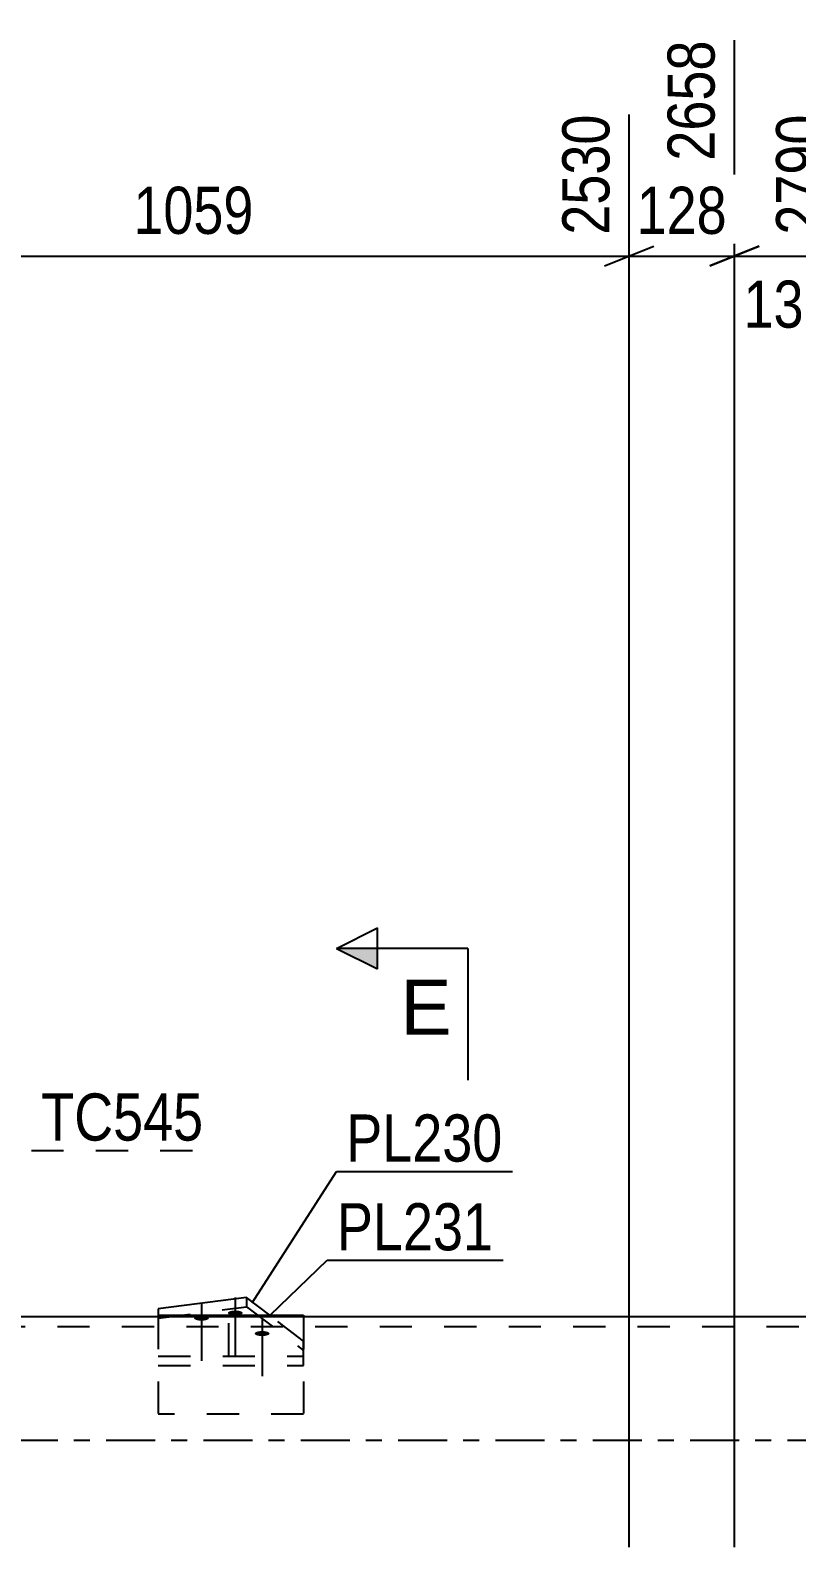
# Model space of a CAD drawing. Header units: millimetres. Extents: x -118 to 1071, y -539 to 302.
# Drawn here: x 89.6 to 136.2, y -6.7 to 85.7 of the extents above; entities that cross this region are included whole.
import ezdxf

# ---------------------------------------------------------------- set-up
doc = ezdxf.new("R2010")
doc.units = ezdxf.units.MM
doc.linetypes.add('DXK_LINE_DOT2', pattern=[3.9198, 1.9599, -1.9599])
doc.linetypes.add('DXK_LINE_DOT3', pattern=[5.9187, 2.979, -0.9799, 0.9799, -0.9799])
doc.styles.add('Arial', font='ARIAL.TTF', dxfattribs={"height": 0.2})
doc.styles.add('Arial Narrow', font='ARIALN.TTF', dxfattribs={"height": 0.2})

# ---------------------------------------------------------------- blocks, each defined once
blk = doc.blocks.new('Part-761550375-4890 - 4659')
at = {"color": 2, "linetype": 'Continuous'}
blk.add_line((251.942, 7.5), (78.814, 7.5), dxfattribs=at)
at = {"color": 7, "linetype": 'DXK_LINE_DOT2'}
blk.add_line((728.192, 6.9), (-0.517, 6.9), dxfattribs=at)
at = {"color": 7, "linetype": 'DXK_LINE_DOT3'}
blk.add_line((-0.517, 0), (728.192, 0), dxfattribs=at)
blk = doc.blocks.new('Part-761550375-5022 - 4659')
at = {"color": 2, "linetype": 'Continuous'}
for p, q in [((97.357, 7.598), (97.357, 7.5)), ((97.357, 7.598), (106.19, 7.598)), ((106.19, 7.598), (106.19, 7.5))]:
    blk.add_line(p, q, dxfattribs=at)
at = {"color": 7, "linetype": 'DXK_LINE_DOT2'}
for p, q in [((97.357, 7.5), (97.357, 1.598)), ((106.19, 7.5), (106.19, 1.598)), ((106.19, 1.598), (97.357, 1.598))]:
    blk.add_line(p, q, dxfattribs=at)
blk = doc.blocks.new('Bolt-761550375-5023 - 4659')
at = {"linetype": 'Continuous'}
for points in [[(99.985, 7.267), (99.891, 7.271), (99.802, 7.281), (99.72, 7.297), (99.651, 7.318), (99.595, 7.344), (99.557, 7.374), (99.537, 7.405), (99.537, 7.437), (99.557, 7.469), (99.595, 7.498), (99.651, 7.524), (99.72, 7.546), (99.802, 7.562), (99.891, 7.572), (99.985, 7.575), (100.078, 7.572), (100.168, 7.562), (100.249, 7.546), (100.319, 7.524), (100.375, 7.498), (100.413, 7.469), (100.432, 7.437), (100.432, 7.405), (100.413, 7.374), (100.375, 7.344), (100.319, 7.318), (100.249, 7.297), (100.168, 7.281), (100.078, 7.271)], [(102.038, 7.582), (101.945, 7.585), (101.855, 7.595), (101.774, 7.611), (101.704, 7.633), (101.649, 7.659), (101.61, 7.688), (101.591, 7.72), (101.591, 7.752), (101.61, 7.784), (101.649, 7.813), (101.704, 7.839), (101.774, 7.86), (101.855, 7.877), (101.945, 7.887), (102.038, 7.89), (102.132, 7.887), (102.221, 7.877), (102.303, 7.86), (102.373, 7.839), (102.428, 7.813), (102.466, 7.784), (102.486, 7.752), (102.486, 7.72), (102.466, 7.688), (102.428, 7.659), (102.373, 7.633), (102.303, 7.611), (102.221, 7.595), (102.132, 7.585)], [(103.673, 6.333), (103.58, 6.337), (103.49, 6.347), (103.409, 6.363), (103.339, 6.384), (103.284, 6.41), (103.245, 6.44), (103.226, 6.471), (103.226, 6.503), (103.245, 6.535), (103.284, 6.564), (103.339, 6.59), (103.409, 6.612), (103.49, 6.628), (103.58, 6.638), (103.673, 6.641), (103.767, 6.638), (103.856, 6.628), (103.938, 6.612), (104.008, 6.59), (104.063, 6.564), (104.101, 6.535), (104.121, 6.503), (104.121, 6.471), (104.101, 6.44), (104.063, 6.41), (104.008, 6.384), (103.938, 6.363), (103.856, 6.347), (103.767, 6.337)]]:
    blk.add_hatch(color=1, dxfattribs=at).paths.add_polyline_path(points)
at = {"color": 1, "linetype": 'Continuous'}
for p, q in [((99.985, 8.361), (99.985, 4.837)), ((102.038, 8.676), (102.038, 5.152)), ((103.673, 7.427), (103.673, 3.903))]:
    blk.add_line(p, q, dxfattribs=at)
at = {"color": 1, "linetype": 'DXK_LINE_DOT2'}
blk.add_line((101.62, 7.113), (101.62, 3.589), dxfattribs=at)
blk = doc.blocks.new('Part-761550375-5122 - 4659')
at = {"color": 2, "linetype": 'Continuous'}
for p, q in [((102.716, 8.683), (97.357, 7.982)), ((104.137, 7.598), (102.716, 8.683)), ((97.357, 7.982), (97.357, 7.598))]:
    blk.add_line(p, q, dxfattribs=at)
at = {"color": 7, "linetype": 'DXK_LINE_DOT2'}
for p, q in [((102.716, 8.683), (102.716, 8.119)), ((97.357, 7.418), (102.716, 8.119)), ((97.357, 7.598), (97.357, 4.55)), ((102.716, 8.119), (106.19, 5.466)), ((106.19, 6.03), (104.137, 7.598)), ((106.19, 4.55), (106.19, 6.03)), ((97.357, 5.114), (106.19, 5.114)), ((97.357, 4.55), (106.19, 4.55))]:
    blk.add_line(p, q, dxfattribs=at)
blk = doc.blocks.new('StraightDimension-761550375-28287 - 4659')
at = {"color": 7, "linetype": 'Continuous'}
for p, q in [((132.386, -6.5), (132.386, 85.064)), ((138.986, -6.5), (138.986, 80.564)), ((130.886, 71.352), (133.886, 72.552)), ((140.486, 72.552), (137.486, 71.352)), ((132.386, 71.952), (138.986, 71.952))]:
    blk.add_line(p, q, dxfattribs=at)
at = {"color": 0, "linetype": 'Continuous'}
blk.add_wipeout([(138.386, 81.164), (134.186, 81.164), (134.186, 72.652), (138.386, 72.652)], dxfattribs=at)
at = {"color": 0}
blk.add_wipeout([(139.028, 67.002), (139.028, 71.202), (132.344, 71.202), (132.344, 67.002)], dxfattribs=at)
at = {"color": 3, "linetype": 'Continuous', "style": 'Arial Narrow'}
blk.add_text('2790', height=2.8633, rotation=90.00021, dxfattribs=at).set_placement((137.786, 73.252))
at = {"color": 3, "style": 'Arial Narrow'}
blk.add_text('132', height=2.8633, dxfattribs=at).set_placement((132.944, 67.602))
blk = doc.blocks.new('StraightDimension-761550375-28288 - 4659')
at = {"color": 7, "linetype": 'Continuous'}
for p, q in [((132.386, -6.5), (132.386, 85.064)), ((125.988, -6.5), (125.988, 80.564)), ((124.488, 71.352), (127.488, 72.552)), ((133.886, 72.552), (130.886, 71.352)), ((125.988, 71.952), (132.386, 71.952))]:
    blk.add_line(p, q, dxfattribs=at)
at = {"color": 0}
blk.add_wipeout([(132.529, 72.702), (132.529, 76.902), (125.845, 76.902), (125.845, 72.702)], dxfattribs=at)
at = {"color": 3, "style": 'Arial Narrow'}
blk.add_text('128', height=2.8633, dxfattribs=at).set_placement((126.445, 73.302))
at = {"color": 0, "linetype": 'Continuous'}
blk.add_wipeout([(131.786, 85.664), (127.586, 85.664), (127.586, 77.152), (131.786, 77.152)], dxfattribs=at)
at = {"color": 3, "linetype": 'Continuous', "style": 'Arial Narrow'}
blk.add_text('2658', height=2.8633, rotation=90.00021, dxfattribs=at).set_placement((131.186, 77.752))
blk = doc.blocks.new('StraightDimension-761550375-28289 - 4659')
at = {"color": 7, "linetype": 'Continuous'}
for p, q in [((73.014, -6.5), (73.014, 80.564)), ((125.988, -6.5), (125.988, 80.564)), ((74.514, 72.552), (71.514, 71.352)), ((124.488, 71.352), (127.488, 72.552)), ((73.014, 71.952), (125.988, 71.952))]:
    blk.add_line(p, q, dxfattribs=at)
at = {"color": 0}
blk.add_wipeout([(103.757, 72.702), (103.757, 76.902), (95.245, 76.902), (95.245, 72.702)], dxfattribs=at)
at = {"color": 3, "style": 'Arial Narrow'}
blk.add_text('1059', height=2.8633, dxfattribs=at).set_placement((95.845, 73.302))
at = {"color": 0, "linetype": 'Continuous'}
blk.add_wipeout([(125.388, 81.164), (121.188, 81.164), (121.188, 72.652), (125.388, 72.652)], dxfattribs=at)
at = {"color": 3, "linetype": 'Continuous', "style": 'Arial Narrow'}
blk.add_text('2530', height=2.8633, rotation=90.00021, dxfattribs=at).set_placement((124.788, 73.252))
blk = doc.blocks.new('Mark-761550375-28985 - 4659')
at = {"color": 30, "linetype": 'Continuous'}
for p, q in [((103.063, 8.353), (108.192, 16.335)), ((108.192, 16.335), (118.896, 16.335))]:
    blk.add_line(p, q, dxfattribs=at)
at = {"color": 0}
blk.add_wipeout([(118.296, 16.935), (118.296, 19.935), (108.792, 19.935), (108.792, 16.935)], dxfattribs=at)
blk.add_wipeout([(118.296, 16.935), (118.296, 19.935), (108.792, 19.935), (108.792, 16.935)], dxfattribs=at)
at = {"color": 3, "style": 'Arial Narrow'}
blk.add_text('PL230', height=2.8633, dxfattribs=at).set_placement((108.792, 16.935))
blk = doc.blocks.new('Mark-761550375-4824 - 4659')
at = {"color": 30, "linetype": 'DXK_LINE_DOT2'}
for p, q in [((74.58, 14.372), (89.643, 17.612)), ((89.643, 17.612), (100.707, 17.612))]:
    blk.add_line(p, q, dxfattribs=at)
at = {"color": 0}
blk.add_wipeout([(100.107, 18.212), (100.107, 21.212), (90.243, 21.212), (90.243, 18.212)], dxfattribs=at)
blk.add_wipeout([(100.107, 18.212), (100.107, 21.212), (90.243, 21.212), (90.243, 18.212)], dxfattribs=at)
at = {"color": 3, "style": 'Arial Narrow'}
blk.add_text('TC545', height=2.8633, dxfattribs=at).set_placement((90.243, 18.212))
blk = doc.blocks.new('Mark-761550375-28982 - 4659')
at = {"color": 30, "linetype": 'Continuous'}
for p, q in [((104.171, 7.598), (107.623, 10.943)), ((107.623, 10.943), (118.327, 10.943))]:
    blk.add_line(p, q, dxfattribs=at)
at = {"color": 0}
blk.add_wipeout([(117.727, 11.543), (117.727, 14.543), (108.223, 14.543), (108.223, 11.543)], dxfattribs=at)
blk.add_wipeout([(117.727, 11.543), (117.727, 14.543), (108.223, 14.543), (108.223, 11.543)], dxfattribs=at)
at = {"color": 3, "style": 'Arial Narrow'}
blk.add_text('PL231', height=2.8633, dxfattribs=at).set_placement((108.223, 11.543))
blk = doc.blocks.new('SectionMark-761550375-31495 - 4659')
at = {"linetype": 'Continuous'}
for points in [[(110.69, 29.888), (110.69, 28.638), (108.19, 29.888)], [(110.69, -15.865), (110.69, -17.115), (108.19, -17.115)]]:
    blk.add_hatch(color=6, dxfattribs=at).paths.add_polyline_path(points)
at = {"color": 6, "linetype": 'Continuous'}
for p, q in [((108.19, 29.888), (110.69, 31.138)), ((110.69, 28.638), (110.69, 31.138)), ((116.19, 29.888), (108.19, 29.888)), ((108.19, 29.888), (110.69, 28.638)), ((116.19, 29.888), (116.19, 21.888)), ((116.19, -17.115), (116.19, -9.115)), ((108.19, -17.115), (110.69, -15.865)), ((110.69, -15.865), (110.69, -18.365)), ((116.19, -17.115), (108.19, -17.115)), ((110.69, -18.365), (108.19, -17.115))]:
    blk.add_line(p, q, dxfattribs=at)
at = {"color": 0, "linetype": 'Continuous'}
for points in [[(115.19, 24.638), (115.19, 28.138), (112.08, 28.138), (112.08, 24.638)], [(115.19, -15.365), (115.19, -11.865), (112.08, -11.865), (112.08, -15.365)]]:
    blk.add_wipeout(points, dxfattribs=at)
at = {"color": 3, "linetype": 'Continuous', "style": 'Arial'}
for p in [(112.08, 24.638), (112.08, -15.365)]:
    blk.add_text('E', height=3.343, dxfattribs=at).set_placement(p)

msp = doc.modelspace()

# ---------------------------------------------------------------- block references
for name in ['Part-761550375-4890 - 4659', 'Part-761550375-5122 - 4659', 'Bolt-761550375-5023 - 4659', 'Part-761550375-5022 - 4659']:
    msp.add_blockref(name, (0, 0))

# ---------------------------------------------------------------- next in the draw order: block references
msp.add_blockref('StraightDimension-761550375-28287 - 4659', (0, 0))

# ---------------------------------------------------------------- next in the draw order: block references
msp.add_blockref('StraightDimension-761550375-28288 - 4659', (0, 0))

# ---------------------------------------------------------------- next in the draw order: block references
msp.add_blockref('StraightDimension-761550375-28289 - 4659', (0, 0))

# ---------------------------------------------------------------- next in the draw order: block references
for name in ['Mark-761550375-4824 - 4659', 'Mark-761550375-28985 - 4659']:
    msp.add_blockref(name, (0, 0))

# ---------------------------------------------------------------- next in the draw order: block references
msp.add_blockref('Mark-761550375-28982 - 4659', (0, 0))

# ---------------------------------------------------------------- next in the draw order: block references
msp.add_blockref('SectionMark-761550375-31495 - 4659', (0, 0))

doc.saveas('drawing.dxf')
